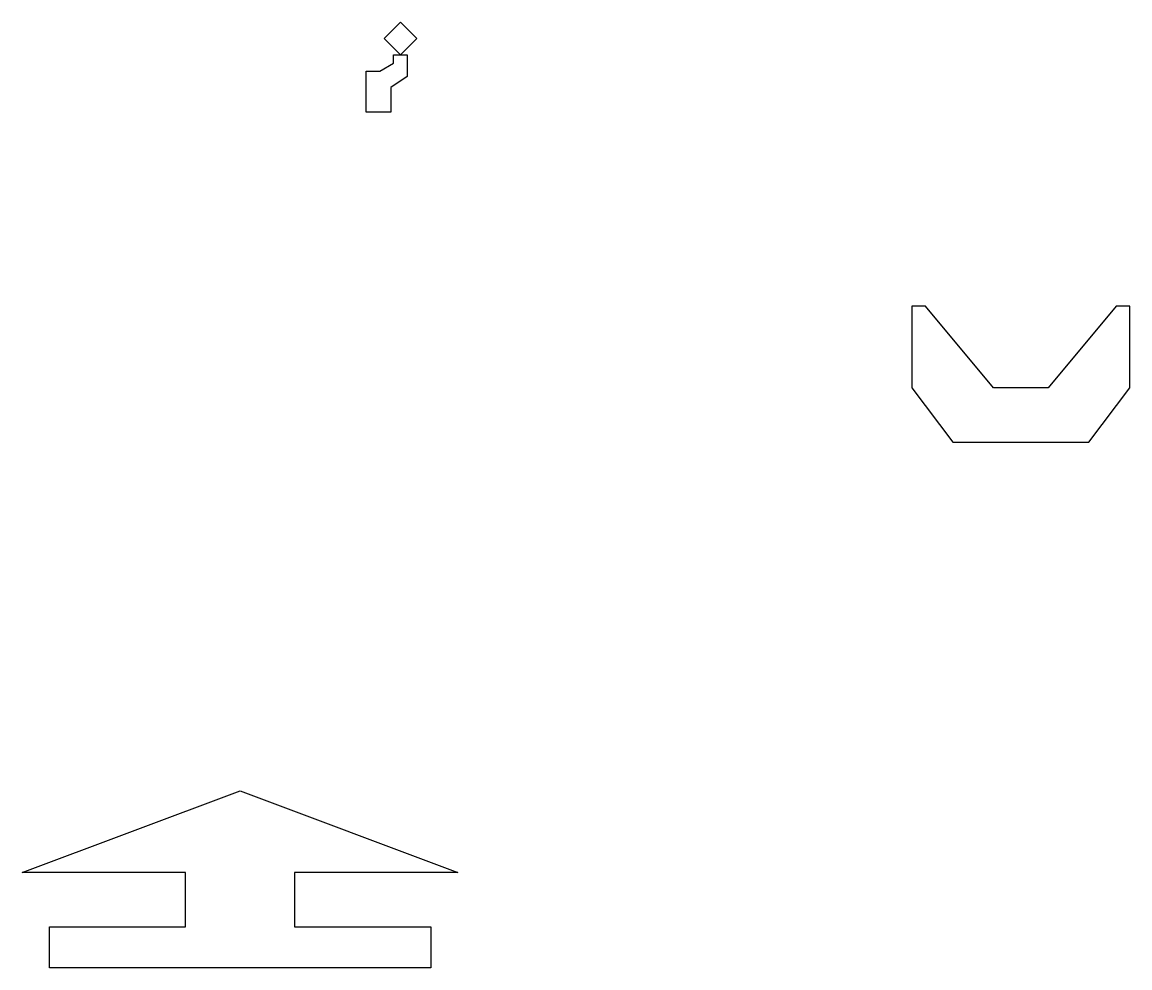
# Model space of a CAD drawing. Header units: inches. Extents: x 4 to 411, y -10 to 337.
import ezdxf

# ---------------------------------------------------------------- set-up
doc = ezdxf.new("R2010")
doc.units = ezdxf.units.IN
doc.header["$MEASUREMENT"] = 0

msp = doc.modelspace()

# ---------------------------------------------------------------- linework, layer by layer
for p, q in [((136.75, 331.18), (142.75, 337.18)), ((142.75, 337.18), (148.75, 331.18)), ((142.75, 325.18), (136.75, 331.18)), ((148.75, 331.18), (142.75, 325.18)), ((135.25, 319.18), (140.25, 322.18)), ((140.25, 322.18), (140.25, 325.18)), ((140.25, 325.18), (142.75, 325.18)), ((142.75, 325.18), (145.25, 325.18)), ((145.25, 325.18), (145.25, 317.18)), ((130.25, 304.18), (130.25, 319.18)), ((130.25, 319.18), (135.25, 319.18)), ((145.25, 317.18), (139.25, 313.18)), ((139.25, 313.18), (139.25, 304.18)), ((139.25, 304.18), (130.25, 304.18)), ((335.56, 232.98), (330.56, 232.98)), ((330.56, 232.98), (330.56, 202.98)), ((360.56, 202.98), (335.56, 232.98)), ((405.56, 232.98), (380.56, 202.98)), ((410.56, 232.98), (405.56, 232.98)), ((410.56, 202.98), (410.56, 232.98)), ((330.56, 202.98), (345.56, 182.98)), ((380.56, 202.98), (360.56, 202.98)), ((395.56, 182.98), (410.56, 202.98)), ((345.56, 182.98), (395.56, 182.98)), ((3.9, 25.03), (83.9, 55.03)), ((83.9, 55.03), (163.9, 25.03)), ((63.9, 25.03), (3.9, 25.03)), ((63.9, 5.03), (63.9, 25.03)), ((163.9, 25.03), (103.9, 25.03)), ((103.9, 25.03), (103.9, 5.03)), ((13.9, 5.03), (63.9, 5.03)), ((13.9, -9.97), (13.9, 5.03)), ((103.9, 5.03), (153.9, 5.03)), ((153.9, 5.03), (153.9, -9.97)), ((153.9, -9.97), (13.9, -9.97)), ((13.9, -9.97), (13.9, -9.97))]:
    msp.add_line(p, q)

doc.saveas('drawing.dxf')
